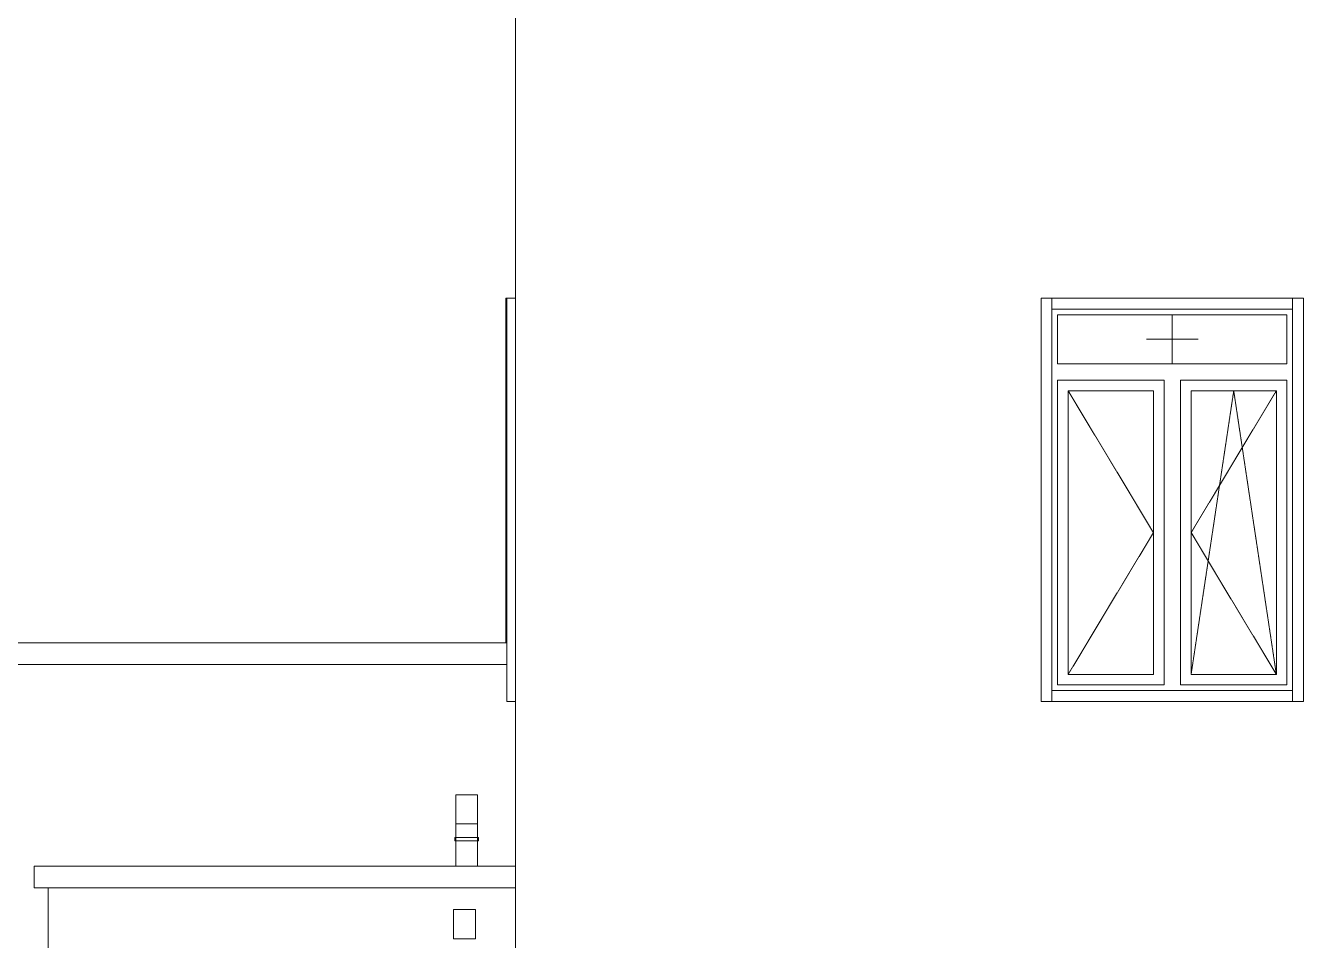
# Model space of a CAD drawing. Header units: millimetres. Extents: x -515342 to 330399, y -224905 to 507333.
# Drawn here: x 217204 to 223098, y -48072 to -43851 of the extents above; entities that cross this region are included whole.
import ezdxf

# ---------------------------------------------------------------- set-up
doc = ezdxf.new("R2010")
doc.units = ezdxf.units.MM
doc.linetypes.add('ASVP_Штриховая_ш2 п1', pattern=[3, 2, -1])
doc.layers.get('0').update_dxf_attribs({"lineweight": 0})
for name, color, linetype, lineweight in [('Витраж', 7, 'Continuous', 0), ('Обобщенные модели', 7, 'Continuous', 0), ('Ограждение', 7, 'Continuous', 0), ('Окна', 7, 'Continuous', 0), ('Окна открывание', 7, 'Continuous', 0), ('Стены внутренние', 7, 'Continuous', 0)]:
    doc.layers.add(name, color=color, linetype=linetype, lineweight=lineweight)

# ---------------------------------------------------------------- blocks, each defined once
blk = doc.blocks.new('Окно_ПВХ_2Створки_1Фрамуга-верх - АР_Окно_ОП_1820_h_х11700_2ст1фр-в-V141-Фасад А_-Д')
at = {"layer": 'Окна'}
h = blk.add_hatch(dxfattribs=at)
h.set_pattern_fill('FP_50', color=256, style=0, pattern_type=2)
h.set_pattern_definition([(236.31, (7704.1, 1244.6), (-1777.996, -3556.002), [641.07, -5769.6]), (236.31, (7739.7, 1137.9), (-1777.996, -3556.002), [384.64, -6026.03]), (236.31, (7526.3, 1137.9), (-1777.996, -3556.002), [384.64, -6026.03])])
h.paths.add_polyline_path([(2472.4, 4285), (2472.4, 5593), (2079.4, 5593), (2079.4, 4285), (2428.2, 4285)])
for p, q in [((3088.4, 5944), (2030.4, 5944)), ((2030.4, 5944), (2030.4, 5718)), ((3088.4, 5718), (3088.4, 5944)), ((3088.4, 5718), (2030.4, 5718)), ((2521.4, 5642), (2030.4, 5642)), ((2030.4, 5642), (2030.4, 4236)), ((2521.4, 4236), (2521.4, 5642)), ((3088.4, 5642), (2597.4, 5642)), ((2597.4, 4236), (2597.4, 5642)), ((3088.4, 4236), (3088.4, 5642)), ((2079.4, 5593), (2079.4, 4285)), ((2472.4, 5593), (2079.4, 5593)), ((2472.4, 5593), (2472.4, 4285)), ((2646.4, 5593), (2646.4, 4285)), ((3039.4, 5593), (2646.4, 5593)), ((3039.4, 5593), (3039.4, 4285)), ((2079.4, 4285), (2472.4, 4285)), ((2646.4, 4285), (3039.4, 4285)), ((2030.4, 4236), (2521.4, 4236)), ((2597.4, 4236), (3088.4, 4236))]:
    blk.add_line(p, q, dxfattribs=at)
at = {"layer": 'Окна открывание', "linetype": 'ASVP_Штриховая_ш2 п1'}
for p, q in [((2559.4, 5718), (2559.4, 5944)), ((2679.4, 5831), (2439.4, 5831)), ((2079.4, 5593), (2472.4, 4939)), ((2842.9, 5593), (2646.4, 4285)), ((3039.4, 5593), (2646.4, 4939)), ((3039.4, 4285), (2842.9, 5593)), ((2472.4, 4939), (2079.4, 4285)), ((2646.4, 4939), (3039.4, 4285))]:
    blk.add_line(p, q, dxfattribs=at)
blk = doc.blocks.new('Прямоугольный импост - АР_Откос_Металлический_50х330 Белый Левый-9898757-Фасад А_-Д')
at = {"layer": 'Витраж'}
for p, q in [((-510, 6020), (-470, 6020)), ((-510, 4160), (-510, 6020)), ((-470, 4160), (-510, 4160))]:
    blk.add_line(p, q, dxfattribs=at)
blk = doc.blocks.new('Прямоугольный импост - АР_Откос_Металлический_50х330 Белый Правый-9899491-Фасад А_-Д')
at = {"layer": 'Витраж'}
for p, q in [((10080.8, 2570), (10080.8, 2620)), ((10080.8, 2620), (11190.8, 2620)), ((11190.8, 2620), (11190.8, 2570)), ((10080.8, 2570), (11190.8, 2570))]:
    blk.add_line(p, q, dxfattribs=at)
blk = doc.blocks.new('Прямоугольный импост - АР_Откос_Металлический_50х330 Белый Левый-9898759-Фасад А_-Д')
at = {"layer": 'Витраж'}
for p, q in [((10080.8, 760), (10080.8, 810)), ((11190.8, 810), (10080.8, 810)), ((11190.8, 810), (11190.8, 760)), ((11190.8, 760), (10080.8, 760))]:
    blk.add_line(p, q, dxfattribs=at)
blk = doc.blocks.new('Прямоугольный импост - АР_Откос_Металлический_50х330 Белый Правый-9899492-Фасад А_-Д')
at = {"layer": 'Витраж'}
for p, q in [((11190.8, 2620), (11240.8, 2620)), ((11190.8, 2620), (11190.8, 760)), ((11240.8, 2620), (11240.8, 760)), ((11240.8, 760), (11190.8, 760))]:
    blk.add_line(p, q, dxfattribs=at)
blk = doc.blocks.new('Прямоугольный импост - АР_Откос_Металлический_50х330 Белый Левый-9898760-Фасад А_-Д')
at = {"layer": 'Витраж'}
for p, q in [((10030.8, 2620), (10080.8, 2620)), ((10030.8, 760), (10030.8, 2620)), ((10080.8, 760), (10080.8, 2620)), ((10080.8, 760), (10030.8, 760))]:
    blk.add_line(p, q, dxfattribs=at)
blk = doc.blocks.new('Прямоугольный импост - АР_Откос_Металлический_50х330 Коричневый Левый-V156-Фасад А_-Д')
at = {"layer": 'Витраж'}
for p, q in [((-515, 6020), (-510, 6020)), ((-515, 4430), (-515, 6020))]:
    blk.add_line(p, q, dxfattribs=at)
blk = doc.blocks.new('ASVP_ОМ_Водосточная труба_На стене - Труба 100_Белая-10082775-Фасад А_-Д')
at = {"layer": 'Обобщенные модели'}
for p, q in [((-745.1, 3595), (-745.1, 3400)), ((-745.1, 3595), (-645.1, 3595)), ((-645.1, 3400), (-645.1, 3595))]:
    blk.add_line(p, q, dxfattribs=at)
blk = doc.blocks.new('Влж_Водосточная труба_Хомут - Хомут-10082788-Фасад А_-Д')
at = {"layer": 'Обобщенные модели'}
for p, q in [((-750.1, 3532.5), (-750.1, 3517.5)), ((-750.1, 3532.5), (-640.1, 3532.5)), ((-640.1, 3517.5), (-750.1, 3517.5)), ((-640.1, 3517.5), (-640.1, 3532.5))]:
    blk.add_line(p, q, dxfattribs=at)
blk = doc.blocks.new('TN_Отвод угловой ТехноНИКОЛЬ - Отвод угловой_ с квадратного сечения _100_100мм_ в круглое _100мм_-10082681-Фасад А_-Д')
at = {"layer": 'Обобщенные модели'}
for p, q in [((-745.1, 3730), (-745.1, 3595)), ((-745.1, 3730), (-645.1, 3730)), ((-645.1, 3595), (-645.1, 3730)), ((-645.1, 3595), (-745.1, 3595))]:
    blk.add_line(p, q, dxfattribs=at)
blk = doc.blocks.new('СД_Люблино_Фасады_rvt-2-Фасад А_-Д')
at = {"layer": 'Стены внутренние'}
for p, q in [((-470, 370), (-470, 13470)), ((-2625, 2600), (-2625, 3300))]:
    blk.add_line(p, q, dxfattribs=at)
at = {"layer": 'Витраж', "lineweight": 9}
for name, p in [('Прямоугольный импост - АР_Откос_Металлический_50х330 Коричневый Левый-V156-Фасад А_-Д', (0, 0)), ('Прямоугольный импост - АР_Откос_Металлический_50х330 Белый Левый-9898757-Фасад А_-Д', (0, 0)), ('Прямоугольный импост - АР_Откос_Металлический_50х330 Белый Левый-9898760-Фасад А_-Д', (-8076.4, 3400)), ('Прямоугольный импост - АР_Откос_Металлический_50х330 Белый Правый-9899491-Фасад А_-Д', (-8076.4, 3400)), ('Прямоугольный импост - АР_Откос_Металлический_50х330 Белый Правый-9899492-Фасад А_-Д', (-8076.4, 3400)), ('Прямоугольный импост - АР_Откос_Металлический_50х330 Белый Левый-9898759-Фасад А_-Д', (-8076.4, 3400))]:
    blk.add_blockref(name, p, dxfattribs=at)
at = {"layer": 'Обобщенные модели', "lineweight": 9}
for name, p in [('TN_Отвод угловой ТехноНИКОЛЬ - Отвод угловой_ с квадратного сечения _100_100мм_ в круглое _100мм_-10082681-Фасад А_-Д', (0, 0)), ('ASVP_ОМ_Водосточная труба_На стене - Труба 100_Белая-10082775-Фасад А_-Д', (0, 0)), ('Влж_Водосточная труба_Хомут - Хомут-10082788-Фасад А_-Д', (0, 0)), ('TN_Отвод угловой ТехноНИКОЛЬ - Отвод угловой_ с квадратного сечения _100_100мм_ в круглое _100мм_-10082681-Фасад А_-Д', (-9.9, -530))]:
    blk.add_blockref(name, p, dxfattribs=at)
at = {"layer": 'Окна', "lineweight": 9}
blk.add_blockref('Окно_ПВХ_2Створки_1Фрамуга-верх - АР_Окно_ОП_1820_h_х11700_2ст1фр-в-V141-Фасад А_-Д', (0, 0), dxfattribs=at)
blk = doc.blocks.new('Ограждение - Ограждение-9890180-Фасад А_-Д')
at = {"layer": 'Ограждение'}
for p, q in [((-510, 4430), (-8370, 4430)), ((-8370, 4330), (-510, 4330))]:
    blk.add_line(p, q, dxfattribs=at)
blk = doc.blocks.new('Ограждение - Ограждение-10610206-Фасад А_-Д')
at = {"layer": 'Ограждение'}
for p, q in [((-470, 3400), (-2690, 3400)), ((-2690, 3400), (-2690, 3300)), ((-2690, 3300), (-470, 3300))]:
    blk.add_line(p, q, dxfattribs=at)

msp = doc.modelspace()

# ---------------------------------------------------------------- block references
msp.add_blockref('СД_Люблино_Фасады_rvt-2-Фасад А_-Д', (219933.6471, -51129.182))
at = {"layer": 'Ограждение'}
for name in ['Ограждение - Ограждение-9890180-Фасад А_-Д', 'Ограждение - Ограждение-10610206-Фасад А_-Д']:
    msp.add_blockref(name, (219933.6471, -51129.182), dxfattribs=at)

doc.saveas('drawing.dxf')
